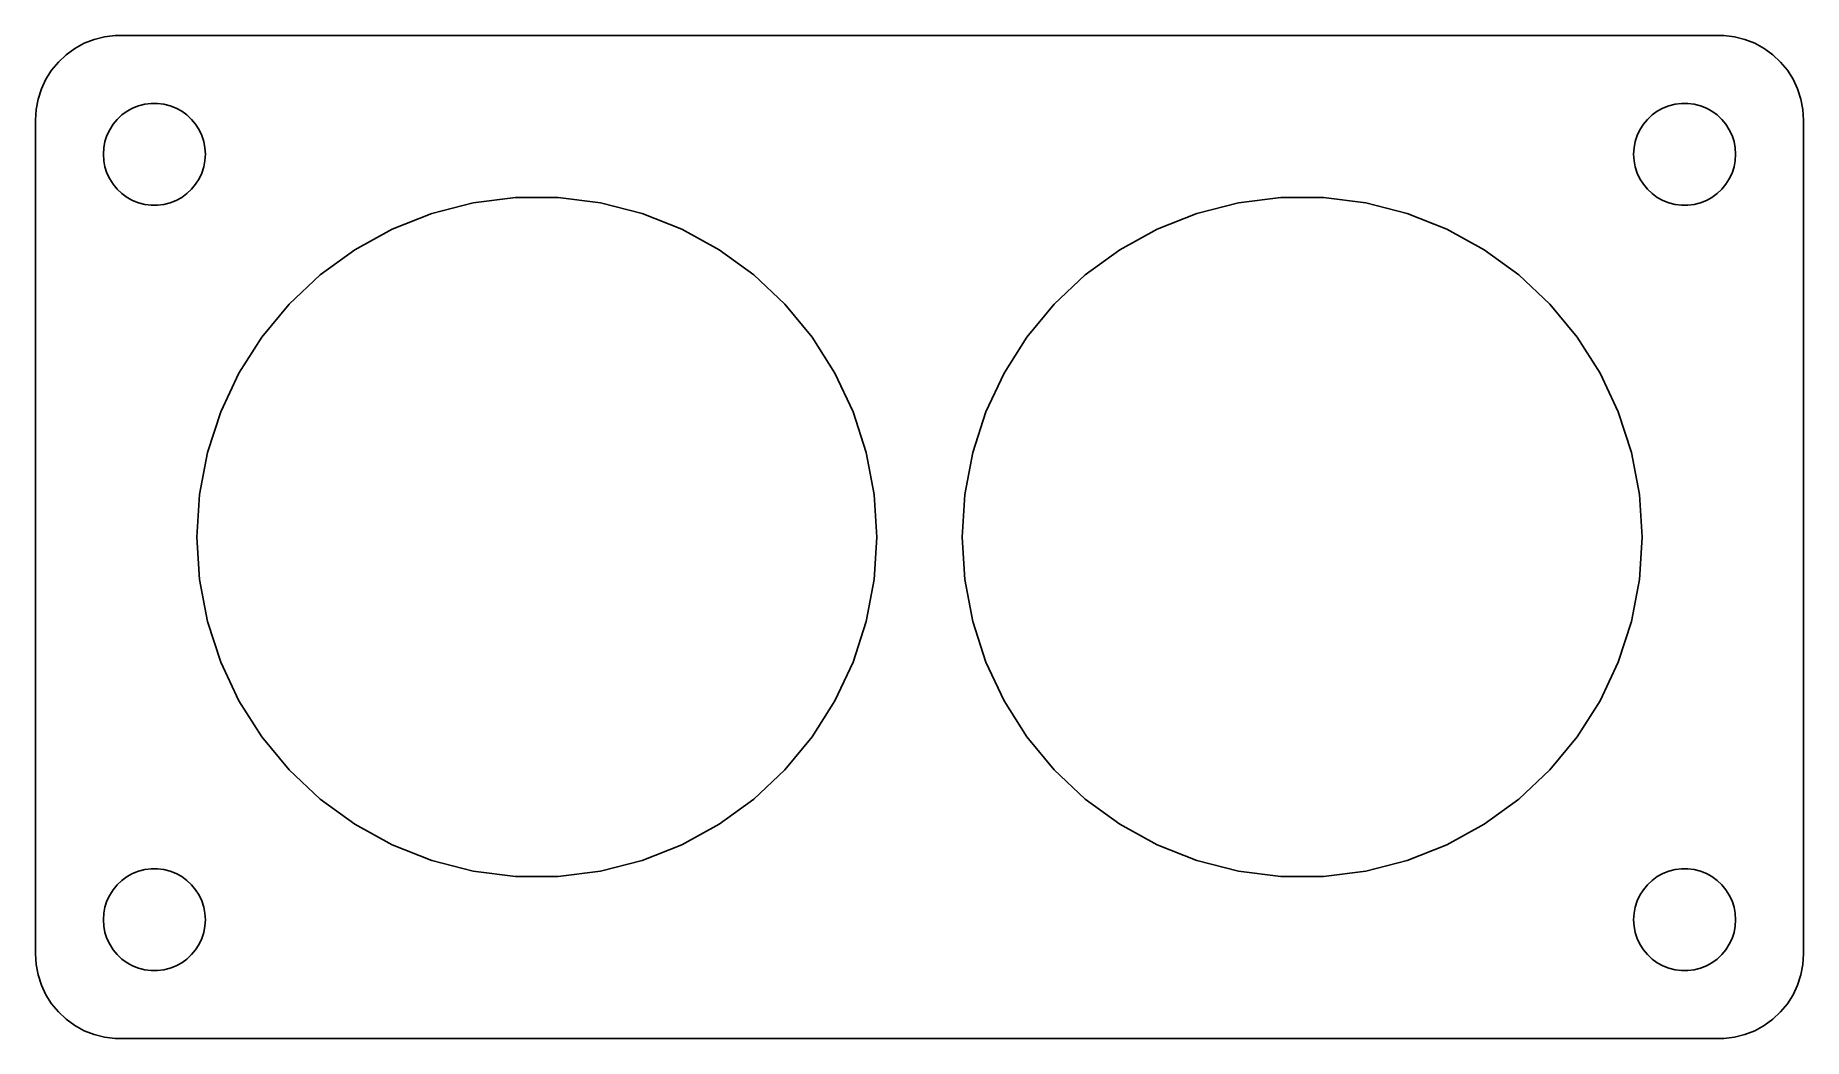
# Model space of a CAD drawing. Header units: metres. Extents: x -52 to 52, y -29 to 29.
import ezdxf

# ---------------------------------------------------------------- set-up
doc = ezdxf.new("R2010")
doc.units = ezdxf.units.M

msp = doc.modelspace()

# ---------------------------------------------------------------- linework, layer by layer
for p, q in [((-48.5451, 29.2553), (-49.1289, 29.0241)), ((-47.9369, 29.4114), (-48.5451, 29.2553)), ((-47.3139, 29.4901), (-47.9369, 29.4114)), ((47.3139, 29.4901), (-47.3139, 29.4901)), ((47.9369, 29.4114), (47.3139, 29.4901)), ((48.5451, 29.2553), (47.9369, 29.4114)), ((49.1289, 29.0241), (48.5451, 29.2553)), ((-50.1871, 28.3526), (-50.6448, 27.9227)), ((-49.6791, 28.7216), (-50.1871, 28.3526)), ((-49.1289, 29.0241), (-49.6791, 28.7216)), ((49.6791, 28.7216), (49.1289, 29.0241)), ((50.1871, 28.3526), (49.6791, 28.7216)), ((50.6448, 27.9227), (50.1871, 28.3526)), ((-51.0451, 27.4389), (-51.3815, 26.9088)), ((-50.6448, 27.9227), (-51.0451, 27.4389)), ((51.0451, 27.4389), (50.6448, 27.9227)), ((51.3815, 26.9088), (51.0451, 27.4389)), ((-51.6489, 26.3406), (-51.8429, 25.7434)), ((-51.3815, 26.9088), (-51.6489, 26.3406)), ((51.6489, 26.3406), (51.3815, 26.9088)), ((51.8429, 25.7434), (51.6489, 26.3406)), ((-51.9606, 25.1267), (-52, 24.5)), ((-51.8429, 25.7434), (-51.9606, 25.1267)), ((-46.9123, 24.8115), (-46.6075, 25.033)), ((-46.6075, 25.033), (-46.2773, 25.2145)), ((-46.2773, 25.2145), (-45.927, 25.3532)), ((-45.927, 25.3532), (-45.5621, 25.4469)), ((-45.5621, 25.4469), (-45.1884, 25.4941)), ((-45.1884, 25.4941), (-44.8116, 25.4941)), ((-44.8116, 25.4941), (-44.4379, 25.4469)), ((-44.4379, 25.4469), (-44.0729, 25.3532)), ((-44.0729, 25.3532), (-43.7227, 25.2145)), ((-43.7227, 25.2145), (-43.3925, 25.033)), ((-43.3925, 25.033), (-43.0877, 24.8115)), ((43.0877, 24.8115), (43.3925, 25.033)), ((43.3925, 25.033), (43.7227, 25.2145)), ((43.7227, 25.2145), (44.0729, 25.3532)), ((44.0729, 25.3532), (44.4379, 25.4469)), ((44.4379, 25.4469), (44.8116, 25.4941)), ((44.8116, 25.4941), (45.1884, 25.4941)), ((45.1884, 25.4941), (45.5621, 25.4469)), ((45.5621, 25.4469), (45.927, 25.3532)), ((45.927, 25.3532), (46.2773, 25.2145)), ((46.2773, 25.2145), (46.6075, 25.033)), ((46.6075, 25.033), (46.9123, 24.8115)), ((51.9606, 25.1267), (51.8429, 25.7434)), ((52, 24.5), (51.9606, 25.1267)), ((-52, 24.5), (-52, -24.5)), ((-47.7893, 23.6044), (-47.6289, 23.9453)), ((-47.6289, 23.9453), (-47.427, 24.2634)), ((-47.427, 24.2634), (-47.1869, 24.5536)), ((-47.1869, 24.5536), (-46.9123, 24.8115)), ((-43.0877, 24.8115), (-42.8131, 24.5536)), ((-42.8131, 24.5536), (-42.5729, 24.2634)), ((-42.5729, 24.2634), (-42.3711, 23.9453)), ((-42.3711, 23.9453), (-42.2107, 23.6044)), ((42.2107, 23.6044), (42.3711, 23.9453)), ((42.3711, 23.9453), (42.5729, 24.2634)), ((42.5729, 24.2634), (42.8131, 24.5536)), ((42.8131, 24.5536), (43.0877, 24.8115)), ((46.9123, 24.8115), (47.1869, 24.5536)), ((47.1869, 24.5536), (47.427, 24.2634)), ((47.427, 24.2634), (47.6289, 23.9453)), ((47.6289, 23.9453), (47.7893, 23.6044)), ((52, -24.5), (52, 24.5)), ((-47.9763, 22.876), (-47.9057, 23.2461)), ((-47.9057, 23.2461), (-47.7893, 23.6044)), ((-42.2107, 23.6044), (-42.0942, 23.2461)), ((-42.0942, 23.2461), (-42.0237, 22.876)), ((42.0237, 22.876), (42.0942, 23.2461)), ((42.0942, 23.2461), (42.2107, 23.6044)), ((47.7893, 23.6044), (47.9057, 23.2461)), ((47.9057, 23.2461), (47.9763, 22.876)), ((-48, 22.5), (-47.9763, 22.876)), ((-47.9763, 22.124), (-48, 22.5)), ((-47.9057, 21.7539), (-47.9763, 22.124)), ((-42.0237, 22.124), (-42.0942, 21.7539)), ((-42.0237, 22.876), (-42, 22.5)), ((-42, 22.5), (-42.0237, 22.124)), ((42, 22.5), (42.0237, 22.876)), ((42.0237, 22.124), (42, 22.5)), ((42.0942, 21.7539), (42.0237, 22.124)), ((47.9763, 22.124), (47.9057, 21.7539)), ((47.9763, 22.876), (48, 22.5)), ((48, 22.5), (47.9763, 22.124)), ((-47.7893, 21.3956), (-47.9057, 21.7539)), ((-47.6289, 21.0547), (-47.7893, 21.3956)), ((-47.427, 20.7366), (-47.6289, 21.0547)), ((-42.3711, 21.0547), (-42.5729, 20.7366)), ((-42.2107, 21.3956), (-42.3711, 21.0547)), ((-42.0942, 21.7539), (-42.2107, 21.3956)), ((42.2107, 21.3956), (42.0942, 21.7539)), ((42.3711, 21.0547), (42.2107, 21.3956)), ((42.5729, 20.7366), (42.3711, 21.0547)), ((47.6289, 21.0547), (47.427, 20.7366)), ((47.7893, 21.3956), (47.6289, 21.0547)), ((47.9057, 21.7539), (47.7893, 21.3956)), ((-47.1869, 20.4464), (-47.427, 20.7366)), ((-46.9123, 20.1884), (-47.1869, 20.4464)), ((-46.6075, 19.967), (-46.9123, 20.1884)), ((-46.2773, 19.7855), (-46.6075, 19.967)), ((-45.927, 19.6468), (-46.2773, 19.7855)), ((-43.7227, 19.7855), (-44.0729, 19.6468)), ((-43.3925, 19.967), (-43.7227, 19.7855)), ((-43.0877, 20.1884), (-43.3925, 19.967)), ((-42.8131, 20.4464), (-43.0877, 20.1884)), ((-42.5729, 20.7366), (-42.8131, 20.4464)), ((-26.2476, 19.6457), (-23.7558, 19.9605)), ((-23.7558, 19.9605), (-21.2442, 19.9605)), ((-21.2442, 19.9605), (-18.7524, 19.6457)), ((18.7524, 19.6457), (21.2442, 19.9605)), ((21.2442, 19.9605), (23.7558, 19.9605)), ((23.7558, 19.9605), (26.2476, 19.6457)), ((42.8131, 20.4464), (42.5729, 20.7366)), ((43.0877, 20.1884), (42.8131, 20.4464)), ((43.3925, 19.967), (43.0877, 20.1884)), ((43.7227, 19.7855), (43.3925, 19.967)), ((44.0729, 19.6468), (43.7227, 19.7855)), ((46.2773, 19.7855), (45.927, 19.6468)), ((46.6075, 19.967), (46.2773, 19.7855)), ((46.9123, 20.1884), (46.6075, 19.967)), ((47.1869, 20.4464), (46.9123, 20.1884)), ((47.427, 20.7366), (47.1869, 20.4464)), ((-45.5621, 19.5531), (-45.927, 19.6468)), ((-45.1884, 19.5059), (-45.5621, 19.5531)), ((-44.8116, 19.5059), (-45.1884, 19.5059)), ((-44.4379, 19.5531), (-44.8116, 19.5059)), ((-44.0729, 19.6468), (-44.4379, 19.5531)), ((-31.0156, 18.0965), (-28.6803, 19.0211)), ((-28.6803, 19.0211), (-26.2476, 19.6457)), ((-18.7524, 19.6457), (-16.3197, 19.0211)), ((-16.3197, 19.0211), (-13.9844, 18.0965)), ((13.9844, 18.0965), (16.3197, 19.0211)), ((16.3197, 19.0211), (18.7524, 19.6457)), ((26.2476, 19.6457), (28.6803, 19.0211)), ((28.6803, 19.0211), (31.0156, 18.0965)), ((44.4379, 19.5531), (44.0729, 19.6468)), ((44.8116, 19.5059), (44.4379, 19.5531)), ((45.1884, 19.5059), (44.8116, 19.5059)), ((45.5621, 19.5531), (45.1884, 19.5059)), ((45.927, 19.6468), (45.5621, 19.5531)), ((-33.2165, 16.8866), (-31.0156, 18.0965)), ((-13.9844, 18.0965), (-11.7835, 16.8866)), ((11.7835, 16.8866), (13.9844, 18.0965)), ((31.0156, 18.0965), (33.2165, 16.8866)), ((-35.2485, 15.4103), (-33.2165, 16.8866)), ((-11.7835, 16.8866), (-9.75151, 15.4103)), ((9.75151, 15.4103), (11.7835, 16.8866)), ((33.2165, 16.8866), (35.2485, 15.4103)), ((-37.0794, 13.6909), (-35.2485, 15.4103)), ((-9.75151, 15.4103), (-7.92062, 13.6909)), ((7.92062, 13.6909), (9.75151, 15.4103)), ((35.2485, 15.4103), (37.0794, 13.6909)), ((-38.6803, 11.7557), (-37.0794, 13.6909)), ((-7.92062, 13.6909), (-6.31966, 11.7557)), ((6.31966, 11.7557), (7.92062, 13.6909)), ((37.0794, 13.6909), (38.6803, 11.7557)), ((-40.0261, 9.63507), (-38.6803, 11.7557)), ((-6.31966, 11.7557), (-4.97386, 9.63507)), ((4.97386, 9.63507), (6.31966, 11.7557)), ((38.6803, 11.7557), (40.0261, 9.63507)), ((-41.0955, 7.36249), (-40.0261, 9.63507)), ((-4.97386, 9.63507), (-3.90446, 7.36249)), ((3.90446, 7.36249), (4.97386, 9.63507)), ((40.0261, 9.63507), (41.0955, 7.36249)), ((-41.8717, 4.97379), (-41.0955, 7.36249)), ((-3.90446, 7.36249), (-3.12833, 4.97379)), ((3.12833, 4.97379), (3.90446, 7.36249)), ((41.0955, 7.36249), (41.8717, 4.97379)), ((-42.3423, 2.50665), (-41.8717, 4.97379)), ((-3.12833, 4.97379), (-2.6577, 2.50665)), ((2.6577, 2.50665), (3.12833, 4.97379)), ((41.8717, 4.97379), (42.3423, 2.50665)), ((-42.5, 0), (-42.3423, 2.50665)), ((-2.6577, 2.50665), (-2.5, 0)), ((2.5, 0), (2.6577, 2.50665)), ((42.3423, 2.50665), (42.5, 0)), ((-42.3423, -2.50665), (-42.5, 0)), ((-2.5, 0), (-2.6577, -2.50665)), ((2.6577, -2.50665), (2.5, 0)), ((42.5, 0), (42.3423, -2.50665)), ((-41.8717, -4.97379), (-42.3423, -2.50665)), ((-2.6577, -2.50665), (-3.12833, -4.97379)), ((3.12833, -4.97379), (2.6577, -2.50665)), ((42.3423, -2.50665), (41.8717, -4.97379)), ((-41.0955, -7.36249), (-41.8717, -4.97379)), ((-3.12833, -4.97379), (-3.90446, -7.36249)), ((3.90446, -7.36249), (3.12833, -4.97379)), ((41.8717, -4.97379), (41.0955, -7.36249)), ((-40.0261, -9.63507), (-41.0955, -7.36249)), ((-3.90446, -7.36249), (-4.97386, -9.63507)), ((4.97386, -9.63507), (3.90446, -7.36249)), ((41.0955, -7.36249), (40.0261, -9.63507)), ((-38.6803, -11.7557), (-40.0261, -9.63507)), ((-4.97386, -9.63507), (-6.31966, -11.7557)), ((6.31966, -11.7557), (4.97386, -9.63507)), ((40.0261, -9.63507), (38.6803, -11.7557)), ((-37.0794, -13.6909), (-38.6803, -11.7557)), ((-6.31966, -11.7557), (-7.92062, -13.6909)), ((7.92062, -13.6909), (6.31966, -11.7557)), ((38.6803, -11.7557), (37.0794, -13.6909)), ((-35.2485, -15.4103), (-37.0794, -13.6909)), ((-7.92062, -13.6909), (-9.75151, -15.4103)), ((9.75151, -15.4103), (7.92062, -13.6909)), ((37.0794, -13.6909), (35.2485, -15.4103)), ((-33.2165, -16.8866), (-35.2485, -15.4103)), ((-9.75151, -15.4103), (-11.7835, -16.8866)), ((11.7835, -16.8866), (9.75151, -15.4103)), ((35.2485, -15.4103), (33.2165, -16.8866)), ((-31.0156, -18.0965), (-33.2165, -16.8866)), ((-11.7835, -16.8866), (-13.9844, -18.0965)), ((13.9844, -18.0965), (11.7835, -16.8866)), ((33.2165, -16.8866), (31.0156, -18.0965)), ((-28.6803, -19.0211), (-31.0156, -18.0965)), ((-13.9844, -18.0965), (-16.3197, -19.0211)), ((16.3197, -19.0211), (13.9844, -18.0965)), ((31.0156, -18.0965), (28.6803, -19.0211)), ((-46.2773, -19.7855), (-45.927, -19.6468)), ((-45.927, -19.6468), (-45.5621, -19.5531)), ((-45.5621, -19.5531), (-45.1884, -19.5059)), ((-45.1884, -19.5059), (-44.8116, -19.5059)), ((-44.8116, -19.5059), (-44.4379, -19.5531)), ((-44.4379, -19.5531), (-44.0729, -19.6468)), ((-44.0729, -19.6468), (-43.7227, -19.7855)), ((-26.2476, -19.6457), (-28.6803, -19.0211)), ((-23.7558, -19.9605), (-26.2476, -19.6457)), ((-18.7524, -19.6457), (-21.2442, -19.9605)), ((-16.3197, -19.0211), (-18.7524, -19.6457)), ((18.7524, -19.6457), (16.3197, -19.0211)), ((21.2442, -19.9605), (18.7524, -19.6457)), ((26.2476, -19.6457), (23.7558, -19.9605)), ((28.6803, -19.0211), (26.2476, -19.6457)), ((43.7227, -19.7855), (44.0729, -19.6468)), ((44.0729, -19.6468), (44.4379, -19.5531)), ((44.4379, -19.5531), (44.8116, -19.5059)), ((44.8116, -19.5059), (45.1884, -19.5059)), ((45.1884, -19.5059), (45.5621, -19.5531)), ((45.5621, -19.5531), (45.927, -19.6468)), ((45.927, -19.6468), (46.2773, -19.7855)), ((-47.6289, -21.0547), (-47.427, -20.7366)), ((-47.427, -20.7366), (-47.1869, -20.4464)), ((-47.1869, -20.4464), (-46.9123, -20.1884)), ((-46.9123, -20.1884), (-46.6075, -19.967)), ((-46.6075, -19.967), (-46.2773, -19.7855)), ((-43.7227, -19.7855), (-43.3925, -19.967)), ((-43.3925, -19.967), (-43.0877, -20.1884)), ((-43.0877, -20.1884), (-42.8131, -20.4464)), ((-42.8131, -20.4464), (-42.5729, -20.7366)), ((-42.5729, -20.7366), (-42.3711, -21.0547)), ((-21.2442, -19.9605), (-23.7558, -19.9605)), ((23.7558, -19.9605), (21.2442, -19.9605)), ((42.3711, -21.0547), (42.5729, -20.7366)), ((42.5729, -20.7366), (42.8131, -20.4464)), ((42.8131, -20.4464), (43.0877, -20.1884)), ((43.0877, -20.1884), (43.3925, -19.967)), ((43.3925, -19.967), (43.7227, -19.7855)), ((46.2773, -19.7855), (46.6075, -19.967)), ((46.6075, -19.967), (46.9123, -20.1884)), ((46.9123, -20.1884), (47.1869, -20.4464)), ((47.1869, -20.4464), (47.427, -20.7366)), ((47.427, -20.7366), (47.6289, -21.0547)), ((-47.9763, -22.124), (-47.9057, -21.7539)), ((-47.9057, -21.7539), (-47.7893, -21.3956)), ((-47.7893, -21.3956), (-47.6289, -21.0547)), ((-42.3711, -21.0547), (-42.2107, -21.3956)), ((-42.2107, -21.3956), (-42.0942, -21.7539)), ((-42.0942, -21.7539), (-42.0237, -22.124)), ((42.0237, -22.124), (42.0942, -21.7539)), ((42.0942, -21.7539), (42.2107, -21.3956)), ((42.2107, -21.3956), (42.3711, -21.0547)), ((47.6289, -21.0547), (47.7893, -21.3956)), ((47.7893, -21.3956), (47.9057, -21.7539)), ((47.9057, -21.7539), (47.9763, -22.124)), ((-48, -22.5), (-47.9763, -22.124)), ((-47.9763, -22.876), (-48, -22.5)), ((-47.9057, -23.2461), (-47.9763, -22.876)), ((-42.0237, -22.876), (-42.0942, -23.2461)), ((-42.0237, -22.124), (-42, -22.5)), ((-42, -22.5), (-42.0237, -22.876)), ((42, -22.5), (42.0237, -22.124)), ((42.0237, -22.876), (42, -22.5)), ((42.0942, -23.2461), (42.0237, -22.876)), ((47.9763, -22.876), (47.9057, -23.2461)), ((47.9763, -22.124), (48, -22.5)), ((48, -22.5), (47.9763, -22.876)), ((-47.7893, -23.6044), (-47.9057, -23.2461)), ((-47.6289, -23.9453), (-47.7893, -23.6044)), ((-42.2107, -23.6044), (-42.3711, -23.9453)), ((-42.0942, -23.2461), (-42.2107, -23.6044)), ((42.2107, -23.6044), (42.0942, -23.2461)), ((42.3711, -23.9453), (42.2107, -23.6044)), ((47.7893, -23.6044), (47.6289, -23.9453)), ((47.9057, -23.2461), (47.7893, -23.6044)), ((-52, -24.5), (-51.9606, -25.1267)), ((-47.427, -24.2634), (-47.6289, -23.9453)), ((-47.1869, -24.5536), (-47.427, -24.2634)), ((-46.9123, -24.8115), (-47.1869, -24.5536)), ((-46.6075, -25.033), (-46.9123, -24.8115)), ((-43.0877, -24.8115), (-43.3925, -25.033)), ((-42.8131, -24.5536), (-43.0877, -24.8115)), ((-42.5729, -24.2634), (-42.8131, -24.5536)), ((-42.3711, -23.9453), (-42.5729, -24.2634)), ((42.5729, -24.2634), (42.3711, -23.9453)), ((42.8131, -24.5536), (42.5729, -24.2634)), ((43.0877, -24.8115), (42.8131, -24.5536)), ((43.3925, -25.033), (43.0877, -24.8115)), ((46.9123, -24.8115), (46.6075, -25.033)), ((47.1869, -24.5536), (46.9123, -24.8115)), ((47.427, -24.2634), (47.1869, -24.5536)), ((47.6289, -23.9453), (47.427, -24.2634)), ((51.9606, -25.1267), (52, -24.5)), ((-51.9606, -25.1267), (-51.8429, -25.7434)), ((-51.8429, -25.7434), (-51.6489, -26.3406)), ((-46.2773, -25.2145), (-46.6075, -25.033)), ((-45.927, -25.3532), (-46.2773, -25.2145)), ((-45.5621, -25.4469), (-45.927, -25.3532)), ((-45.1884, -25.4941), (-45.5621, -25.4469)), ((-44.8116, -25.4941), (-45.1884, -25.4941)), ((-44.4379, -25.4469), (-44.8116, -25.4941)), ((-44.0729, -25.3532), (-44.4379, -25.4469)), ((-43.7227, -25.2145), (-44.0729, -25.3532)), ((-43.3925, -25.033), (-43.7227, -25.2145)), ((43.7227, -25.2145), (43.3925, -25.033)), ((44.0729, -25.3532), (43.7227, -25.2145)), ((44.4379, -25.4469), (44.0729, -25.3532)), ((44.8116, -25.4941), (44.4379, -25.4469)), ((45.1884, -25.4941), (44.8116, -25.4941)), ((45.5621, -25.4469), (45.1884, -25.4941)), ((45.927, -25.3532), (45.5621, -25.4469)), ((46.2773, -25.2145), (45.927, -25.3532)), ((46.6075, -25.033), (46.2773, -25.2145)), ((51.6489, -26.3406), (51.8429, -25.7434)), ((51.8429, -25.7434), (51.9606, -25.1267)), ((-51.6489, -26.3406), (-51.3815, -26.9088)), ((-51.3815, -26.9088), (-51.0451, -27.4389)), ((51.0451, -27.4389), (51.3815, -26.9088)), ((51.3815, -26.9088), (51.6489, -26.3406)), ((-51.0451, -27.4389), (-50.6448, -27.9227)), ((-50.6448, -27.9227), (-50.1871, -28.3526)), ((50.1871, -28.3526), (50.6448, -27.9227)), ((50.6448, -27.9227), (51.0451, -27.4389)), ((-50.1871, -28.3526), (-49.6791, -28.7216)), ((-49.6791, -28.7216), (-49.1289, -29.0241)), ((-49.1289, -29.0241), (-48.5451, -29.2553)), ((48.5451, -29.2553), (49.1289, -29.0241)), ((49.1289, -29.0241), (49.6791, -28.7216)), ((49.6791, -28.7216), (50.1871, -28.3526)), ((-48.5451, -29.2553), (-47.9369, -29.4114)), ((-47.9369, -29.4114), (-47.3139, -29.4901)), ((-47.3139, -29.4901), (47.3139, -29.4901)), ((47.3139, -29.4901), (47.9369, -29.4114)), ((47.9369, -29.4114), (48.5451, -29.2553))]:
    msp.add_line(p, q)

doc.saveas('drawing.dxf')
